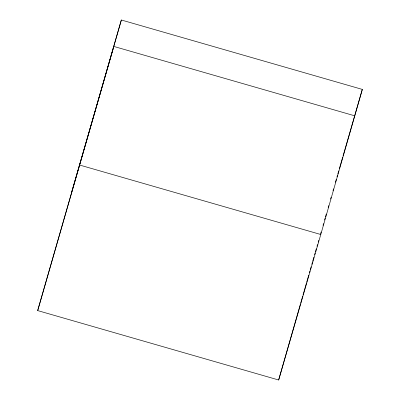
<?xml version="1.0" encoding="UTF-8"?>
<svg xmlns="http://www.w3.org/2000/svg" width="400" height="400" viewBox="0 0 400 400"><rect width="100%" height="100%" fill="white"/><g stroke="black" fill="none" stroke-linecap="round" stroke-linejoin="round"><path stroke-width="0.6" d="M121.345 20L37.685 310.59L278.655 380L320.78 234.505L362.315 89.41L121.345 20L37.685 310.59M278.655 380L300.31 304.485M300.655 303.29L302.715 296.095M303.06 294.9L306.325 283.51M306.67 282.31L308.73 275.12M309.415 272.725L309.935 270.925M310.275 269.725L311.135 266.73M311.825 264.335L312.34 262.535M312.685 261.335L313.89 257.145M314.58 254.75L315.095 252.95M315.44 251.755L316.3 248.76M316.99 246.365L317.505 244.565M318.195 242.17L318.71 240.375M320.605 233.785L321.125 231.99M323.02 225.4L323.535 223.605M324.57 220.01L325.085 218.215M325.43 217.015L326.29 214.02M328.185 207.43L328.705 205.635M330.6 199.045L331.115 197.25M333.01 190.66L333.53 188.865M71.71 191.925L113.83 46.435L354.805 115.84M335.43 182.275L336.3 179.28M336.99 176.885L337.515 175.085M337.86 173.89L338.725 170.89M339.42 168.495L342.715 157.11M343.065 155.915L362.315 89.41M79.805 165.095L320.78 234.505"/></g></svg>
